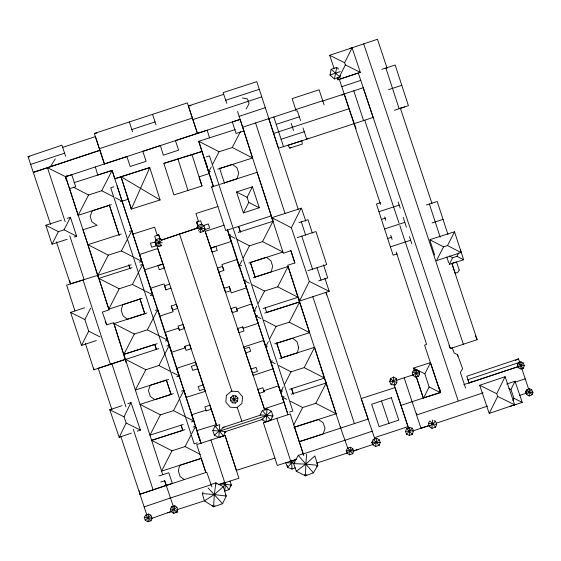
<?xml version="1.0" encoding="UTF-8"?>
<svg xmlns="http://www.w3.org/2000/svg" width="561" height="561" viewBox="0 0 561 561"><rect width="100%" height="100%" fill="white"/><g stroke="black" fill="none" stroke-linecap="round" stroke-linejoin="round"><path stroke-width="0.84" d="M432.573 419.979L431.949 428.352L435.617 427.124L436.619 424.467L435.56 421.262L434.067 420.617M529.226 395.968L529.5 388.661L531.702 389.586L532.95 392.707L532.08 394.72L529.226 395.968L526.646 394.607L525.482 391.592L526.835 389.664L529.5 388.661M306.818 474.725L305.521 475.833L305.801 464.094L314.84 455.925L317.828 465.321L313.396 472.846L305.521 475.833L296.313 471.268L293.648 463.638L298.27 455.378L303.662 453.653M409.565 427.454L409.292 435.385L406.522 434.214L405.519 431.388L406.683 428.401L409.565 427.454L412.279 428.211L413.219 430.105M291.811 460.434L291.685 462.951L295.521 459.08M223.292 486.646L226.223 496.071L222.556 503.708L213.594 506.8L214.33 494.543L223.292 486.646L215.817 482.846L210.319 484.732M266.103 421.83L267.029 408.983L271.398 411.178L272.948 415.883L270.697 420.28L266.103 421.83L261.65 419.656L266.517 415.406L262.324 410.498L260.444 414.144M393.647 377.034L390.519 378.633L393.373 381.115L397.041 382.658L395.274 384.881L391.171 384.692L393.373 381.129L393.647 377.034L396.417 378.5L396.915 381.824M274.904 458.12L236.384 470.349L225.052 435.441L218.832 437.503L219.267 431.051M214.351 435.196L219.26 431.044L219.758 424.628L215.059 426.15L212.829 430.525L214.351 435.196L218.832 437.503M199.169 231.7L200.55 232.401L201.175 224.281L198.215 225.234L196.75 228.271L162.192 239.877L155.944 245.143L154.997 242.184L156.407 239.414L159.394 238.432L162.192 239.877L160.018 238.79L158.714 234.821L154.668 236.181L156.323 241.202M225.634 482.397L224.758 491.127L229.049 489.55L231.356 484.992L229.947 481.022M156.077 243.509L155.944 245.143L158.742 246.581L161.729 245.606L156.407 239.414M158.742 246.581L159.394 238.432M313.396 472.846L305.836 464.129L306.608 454.291M230.459 400.533L230.704 397.567L232.99 395.638L235.95 395.912L237.878 398.198L237.605 401.157L235.354 403.057L232.359 402.812L230.459 400.533L237.878 398.198M173.658 513.322L174.829 505.742L176.89 507.263L177.627 509.465L177.08 512.158L173.658 513.322L170.965 511.611L170.369 509.22L171.568 506.751L174.829 505.742M351.109 447.545L352.841 448.835L353.626 450.897L352.785 453.723L349.552 454.866L350.534 447.117M148.665 514.058L147.852 521.744L151 520.741L152.031 518.294L150.867 515.194L148.665 514.058L145.622 515.145L144.261 517.34L145.243 520.194L147.852 521.744L149.044 520.755M418.85 372.742L419.046 371.193L416.655 369.86L414.158 370.218L412.335 372.195L412.854 374.993L415.322 377.034L418.366 376.627L419.614 374.152L419.046 371.193L416.052 373.282L412.335 372.195M375.604 446.549L376.129 442.37L379.383 439.894L380.225 442.587L379.355 445.168L375.604 446.549L372.7 444.705L371.859 442.313L373.268 439.431L376.669 438.267L379.383 439.894M376.669 438.267L376.136 442.356L373.268 439.431M416.655 369.86L416.045 373.275L414.158 370.218L415.785 370.541M415.322 377.034L416.045 373.289L419.614 374.152M338.634 69.066L336.733 67.397L331.137 69.298L329.994 75.062L334.426 78.947L340.022 77.067L340.345 75.419M334.426 78.947L336.733 67.397M391.171 384.692L389.572 381.459L390.519 378.633L390.708 380.365M409.292 435.385L412.279 434.382L413.527 430.743L405.519 431.388M519.745 362.834L520.945 361.817L520.86 369.18L523.28 368.423L524.311 365.569L523.385 363.072L520.945 361.817L519.065 362.455M140.531 188.384L131.309 209.092L160.102 199.968L149.78 167.585L114.816 178.777L112.13 170.439L97.705 175.06L95.363 166.933M140.566 188.3L149.78 167.585L114.816 178.777M140.432 430.063L126.162 423.05L124.03 416.802L131.001 402.616L140.432 430.063L137.165 431.171M119.177 437.278L126.162 423.05M512.901 400.463L513.946 398.331L510.931 389.474L515.019 381.214L522.249 402.405L510.005 406.353M489.262 413.366L497.635 396.396L496.716 393.696L505.082 376.726M520.229 368.815L518.336 367.714L517.354 364.86L518.441 362.665L523.28 368.423M337.904 79.816L345.359 64.901L344.622 62.727L352.084 47.811L360.309 72.341L337.904 79.816L337.077 77.362M299.483 301.075L309.307 281.384L291.383 227.752L301.096 208.285M84.627 307.779L70.588 312.379L81.513 345.443L88.694 331.172L84.858 319.56L90.587 308.178M243.425 212.921L248.747 202.409L247.078 197.332L252.408 186.792L259.28 207.738L243.418 212.928L236.546 192.009L252.408 186.792M440.476 392.707L429.137 386.957L424.845 373.843L430.504 362.679L440.476 392.707L423.282 397.98L416.192 376.571M423.604 397.882L429.137 386.957M67.222 218.313L70.441 217.303L64.052 229.828L58.414 231.665L52.012 244.196L45.841 225.256L61.415 220.2M142.059 298.347L108.813 309.174L119.191 288.782L132.396 284.476L138.237 273.004M138.995 271.524L142.796 264.294L140.173 265.136M200.55 232.401L203.51 231.427L204.926 228.657L203.973 225.69L201.175 224.281M449.291 264.329L452.671 257.702L456.92 256.328L463.652 259.757L460.343 249.617M456.92 256.328L458.639 252.962M111.38 204.632L78.14 215.319L88.568 194.983L101.73 190.747L113.168 196.623M101.73 190.747L112.13 170.439L73.989 182.69M127.319 239.477L121.435 250.928L108.308 255.143L97.88 275.444L109.058 309.903L102.347 312.056L106.779 324.819L113.595 322.673L162.704 474.585M128.09 237.976L131.856 230.641L129.367 231.405M157.129 343.69L123.862 354.377L134.317 334.026L147.396 329.819L158.854 335.702M147.396 329.819L153.279 318.368M153.672 317.603L157.76 309.637L155.236 310.296M170.376 371.396L158.924 365.513L145.797 369.727L135.369 390.028L168.616 379.397M158.924 365.513L164.808 354.061M165.2 353.297L169.345 345.225L179.282 375.975L176.799 376.775M184.962 416.521L173.51 410.638L160.383 414.852L149.955 435.154L183.209 424.523M239.056 266.131L242.079 260.241M243.208 258.032L249.477 245.809L262.541 241.602L272.948 221.3L271.293 215.887L257.134 172.311L219.863 184.359M173.51 410.638L179.394 399.18M180.165 397.686L183.938 390.337L193.868 421.094L191.385 421.893M190.992 435.126L185.109 446.577L171.989 450.792L161.568 471.135L201.364 458.351M255.781 310.843L254.119 311.376L256.742 306.187M258.249 303.256L264.526 291.047L277.681 286.825L298.024 297.274L309.595 332.673L274.694 343.858M191.764 433.625L195.551 426.262L201.182 443.723M277.681 286.825L288.095 266.545M268.326 341.579L265.683 346.719L267.352 346.214M269.834 338.641L276.11 326.425L289.238 322.21L299.665 301.909L264.778 313.066M283.256 386.978L280.619 392.111L282.295 391.634M284.764 384.047L291.033 371.838L304.195 367.616L324.538 378.065L326.207 383.03L315.787 403.31L302.667 407.531L293.747 424.894M304.195 367.616L314.609 347.336M208.664 172.003L211.294 166.876M212.801 163.952L219.071 151.743L232.261 147.515L240.417 131.646M212.829 430.525L225.704 431.556L223.453 435.925L219.274 431.051L224.162 426.83M436.816 259.967L443.576 246.826L447.496 245.571L461.058 252.548M447.496 245.571L454.536 231.896M235.95 395.912L232.359 402.812M214.919 505.671L213.594 506.8L204.435 500.826L202.29 493.575L203.11 492.074M246.097 108.974L249.07 103.75L247.52 98.939L242.422 97.958M349.819 447.341L347.68 448.015L346.27 450.462L347.056 453.148L349.552 454.866M296.313 471.268L305.843 464.108L317.828 465.321L316.53 466.429M50.329 166.743L55.35 158.854M431.949 428.352L429.396 426.612L428.338 423.352L429.908 420.932L435.617 427.124M282.204 390.091L280.633 392.167L270.697 361.382L272.351 360.856M531.702 389.586L526.646 394.607M412.279 428.211L406.522 434.214M150.867 515.194L145.243 520.194M230.157 486.107L231.356 484.992L219.87 483.863M523.385 363.072L518.336 367.714M435.56 421.262L429.396 426.612M223.313 486.471L225.249 484.753L223.061 482.502M271.706 416.963L272.948 415.883L266.538 415.399L270.697 420.28M224.456 432.636L225.704 431.556M266.538 415.392L271.398 411.178M389.572 381.459L393.366 381.122L396.417 378.5M203.51 231.427L200.866 228.376L203.973 225.69M198.398 230.466L200.852 228.376L198.215 225.234M265.76 410.049L267.029 408.983L262.324 410.498M372.932 443.52L371.859 442.313L373.058 441.297M294.96 462.537L293.648 463.638L305.815 464.129M170.965 511.611L176.89 507.263M66.212 180.144L65.595 176.715L66.962 175.656M347.056 453.148L352.841 448.835M526.548 392.84L525.482 391.592L526.821 390.617M308.129 138.181L306.713 139.198L278.515 148.216L256.812 81.661L223.124 92.607L226.798 103.315M372.7 444.705L376.129 442.37L380.225 442.587M204.435 500.826L214.344 494.55L226.223 496.071L225.185 494.753M198.903 132.452L197.43 133.385L104.437 163.973L95.363 136.618L62.657 147.375M423.001 427.173L421.514 428.106L428.948 425.631M289.764 148.111L302.288 144.086L301.881 140.804L287.968 145.362L289.764 148.111L291.187 147.248M300.451 141.66L301.881 140.804M198.945 132.515L197.43 133.385L187.346 102.901L94.332 133.469L104.437 163.973M341.93 95.223L344.202 93.968L339.342 79.325L358.304 73.021L450.392 348.535L452.292 347.911L454.2 353.072L457.566 354.678L462.594 368.745L460.364 372.497L465.56 388.016M412.854 374.993L416.038 373.289L418.366 376.627M519.823 362.687L518.525 358.886L466.773 376.27L469.059 383.009L471.415 381.859M515.384 360.421L518.525 358.886M287.421 465.623L287.505 467.334L291.671 462.972L285.717 462.657L287.505 467.334L291.965 469.073L295.254 467.846M151.624 518.399L172.171 511.225M146.989 515.468L139.97 494.255L172.325 483.414L168.819 472.741L158.903 475.959M340.366 71.556L329.994 75.062M206.21 156.933L209.477 155.825L292.856 411.017L289.56 412.047M169.583 284.097L164.611 285.78L165.944 289.834L170.944 288.172M131.386 433.134L119.163 437.285L109.767 409.796L122.053 405.638M120.741 436.241L139.97 494.255L166.189 485.37L164.576 480.391M144.156 506.899L170.453 497.986M50.595 224.435L28.05 156.638L61.955 145.201L65.644 156.365M127.789 403.703L131.064 402.595M479.676 385.295L505.131 376.704L514.668 404.797L489.213 413.38L479.676 385.295L496.716 393.696M506.597 384.061L515.019 381.214M349.987 48.491L377.483 39.256L387.118 68.302M85.321 343.227L93.869 369.783L158.7 348.605M519.696 362.308L467.937 379.699L468.631 381.753M344.98 440.315L372.224 431.199M353.339 451.016L373.051 444.417M334.16 68.659L329.672 55.287L352.084 47.811M347.813 448.365L340.723 428.239L287.674 265.276L294.841 262.941L290.879 250.683L283.298 253.242L242.661 127.193L296.082 109.718M161.168 240.185L198.671 227.675M111.955 409.719L98.217 368.282L125.44 359.264L145.797 369.727M469.059 383.009L518.392 366.557L463.842 384.608M303.817 455.588L299.244 441.689L323.15 434.025L325.022 428.239L323.206 422.833L318.452 419.523L294.518 427.152L299.244 441.689L368.107 419.088L326.081 292.358L326.369 294.974M483.112 392.84L417.061 414.831L416.528 413.24M514.486 382.392L525.222 378.815M412.749 430.967L429.2 425.49M436.374 423.155L487.544 406.108M519.731 395.386L526.337 393.184M30.624 164.422L64.585 153.174M247.85 101.45L261.699 96.85M239.14 116.351L265.199 107.691M341.789 86.689L360.758 80.384M273.6 133.441L292.667 127.2M171.238 306.026L176.322 304.335L177.676 308.389L172.599 310.072L171.238 306.026L173.167 311.699L159.885 316.102L150.537 288.284L164.015 283.908L165.944 289.834M81.513 345.443L96.352 340.534M242.633 326.916L237.633 328.571L238.993 332.617L243.986 330.962L242.633 326.916L243.123 328.297L258.116 323.325L251.707 303.873L236.707 309.041L237.359 311.018L232.338 312.652L230.978 308.606L236.006 306.972L237.359 311.018M244.344 348.865L249.343 347.203L250.697 351.256L245.676 352.911L243.747 347.014L263.656 340.471L273.081 368.829L253.228 375.428L245.676 352.911M251.083 369.019L256.075 367.364L257.408 371.41L252.408 373.065M451.801 263.326L477.123 339.678L450.392 348.535L449.017 345.324M222.703 427.601L261.04 414.916M218.643 431.416L266.58 415.554M225.164 431.732L263.193 419.151M395.954 380.526L413.134 374.839M394.067 384.811L400.982 405.393L440.701 392.265M240.157 119.423L232.338 121.947L236.055 133.49L243.881 130.965L240.157 119.423L197.43 133.385L188.384 105.973L223.727 94.346M99.388 148.679L192.374 118.062M192.893 119.612L248.306 101.303M203.292 225.585L208.32 223.93L209.653 228.004L204.625 229.631M156.757 245.55L151.736 247.212L150.404 243.158L155.593 242.05M218.804 272.12L223.832 270.465L221.932 264.54L236.896 259.568L246.545 287.821L231.328 292.877L229.267 286.65L224.239 288.312L217.479 268.074L222.472 266.412L223.832 270.465M436.458 260.655L461.261 252.478L454.494 231.777L429.747 239.708L443.576 246.826M184.744 346.333L189.765 344.678L191.098 348.725L186.07 350.387L184.744 346.333L185.256 347.855L171.617 352.259L165.236 332.371L178.686 328.108L179.366 330.17L184.387 328.543L183.033 324.496L178.005 326.123L179.366 330.17M197.752 368.717L192.725 370.379L191.371 366.333L196.42 364.671L205.305 391.347L186.21 397.356L176.785 368.261L195.579 362.175L196.42 364.671M206.231 410.911L204.87 406.858L209.926 405.203L216.308 424.628L196.939 430.575L191.806 414.712L205.985 410.203L206.231 410.911L211.252 409.25M197.234 442.853L194.197 443.863L110.727 187.781L113.771 186.799M303.277 453.954L344.973 440.238M374.439 437.692L408.071 426.612L395.028 387.602L361.13 398.548L374.965 439.277M316.46 463.197L347.224 453.05M353.044 451.128L358.03 449.48M131.849 129.542L155.06 121.933M65.132 221.623L47.475 167.697L99.9 150.306L33.267 172.395L47.475 167.697L65.595 176.715L126.877 156.582L130.194 166.498L146.112 161.337L142.824 151.344L160.376 145.579L163.335 155.173L178.629 150.117L175.397 140.636L207.205 130.208L209.491 137.838M65.595 176.715L71.731 174.702L75.7 186.687L69.557 188.692L65.595 176.715L98.932 278.466L119.191 288.782M295.738 109.584L322.715 100.735M322.631 101.029L363.219 87.747L373.163 117.438L306.713 139.198L303.01 127.971M232.338 228.446L225.704 230.585L211.581 187.037L213.32 186.469L198.734 141.288L235.269 129.563M224.379 182.907L237.142 178.721L238.748 173.076L236.98 167.725L232.499 164.408L219.674 168.538M224.021 225.199L205.221 231.37L212.177 252.099L217.177 250.465L215.845 246.391L210.845 248.053L231.062 241.532L227.198 229.484M380.498 202.689L376.452 204.015L381.445 219.421L393.128 255.22L397.174 253.895M324.833 278.151L329.237 291.327L299.378 301.103L299.069 298.501M259.203 393.415L264.175 391.781L263.817 390.694L278.572 385.807L284.034 402.321L264.336 408.815L257.843 389.39L262.843 387.735L264.175 391.781M160.741 482.074L164.696 480.777L173.552 507.158M276.194 124.367L299.336 116.821M293.515 130.587L292.477 127.242L349.068 108.743L356.074 128.532M281.061 139.268L304.244 131.716M378.941 211.7L399.201 205.102M381.445 219.421L385.498 218.096M150.306 295.668L152.795 294.855L139.591 254.54L157.739 248.488L164.261 268.074L159.261 269.729L157.929 265.683L162.9 264.021L144.591 269.862M384.587 228.951L404.839 222.345M432.096 222.948L443.029 219.393L447.973 234.554M387.721 238.488L391.767 237.17M390.428 246.854L410.659 240.255M204.52 389.011L199.52 390.645L198.159 386.592L203.187 384.965M165.768 485.623L206.771 472.25L211.918 486.976M169.997 498.147L211.132 484.732M225.746 100.258L259.287 89.353M52.012 244.196L67.131 239.302M74.164 237.03L76.619 236.237L70.427 217.275M426.262 205.024L437.194 201.49L443.029 219.393M255.129 277.092L271.265 271.847L272.625 266.279L270.963 260.872L266.398 257.289L250.374 262.506L255.129 277.092L250.248 262.099M307.877 270.675L326.684 264.596L315.948 231.56L297.148 237.64M296.341 459.305L277.295 465.455L263.382 422.699L290.254 414.004L303.333 454.326M305.801 464.094L298.27 455.378M167.683 512.754L171.806 511.415M176.75 509.809L204.779 500.7M381.894 69.298L395.168 65.006L408.422 105.699L400.344 108.315M388.521 89.641L401.795 85.356M394.355 110.251L404.705 106.906M120.412 201.722L128.21 199.288L131.309 209.092L121.008 176.715L140.509 188.321M211.581 187.037L218.208 184.892M233.993 227.913L271.293 215.887M298.929 222.654L308.017 219.716L312.316 232.997M241.553 265.367L239.07 266.173L229.105 235.368L230.76 234.835M248.846 263.025L282.919 252.043L262.541 241.602M126.162 362.679L113.946 323.571L146.975 312.954M318.655 280.872L327.743 277.933L323.487 264.869M123.862 354.377L154.78 344.433L156.351 349.349M266.699 312.463L299.651 301.867M414.32 370.583L413.506 368.093L430.483 362.609M218.608 484.781L238.937 478.224L225.052 435.441L196.75 444.564L205.824 472.544L201.231 458.393L179.632 465.427L178.328 470.861L180.039 476.429L184.253 479.613M512.291 405.617L516.022 404.411M210.333 171.512L208.671 172.045L198.734 141.288L219.071 151.743M217.71 169.149L252.604 157.971L243.909 131.057M209.162 173.615L199.085 176.848L201.988 186.007L173.931 194.912L163.875 163.377L202.044 151.449L163.875 163.377M121.211 234.021L87.951 244.68L82.979 229.772L97.053 225.284L91.864 221.805L90.181 216.35L92.327 210.782L109.409 205.291L119.03 234.715M291.383 227.752L271.833 217.682L301.446 208.173L305.78 221.139M131.127 264.813L70.398 283.908L56.373 241.784M139.31 262.19L141.793 261.391L131.849 230.613M238.208 232.443L272.976 221.293M132.031 267.744L98.897 278.368L108.813 309.174M254.119 311.376L244.182 280.598L245.837 280.065M253.221 277.688L288.081 266.496L298.024 297.274L263.13 308.48M165.278 341.074L167.76 340.275L157.711 309.497M265.697 346.74L255.753 315.962L257.408 315.429M166.855 345.99L169.338 345.197M279.736 358.479L314.595 347.287L324.538 378.065L289.644 389.271M173.3 393.703L140.026 404.39L160.383 414.852M181.441 391.087L183.924 390.288M288.024 414.782L282.323 397.083L283.978 396.55M291.341 394.18L326.193 382.981M171.989 450.792L151.624 440.329L182.788 430.329L181.098 425.196M151.624 440.329L184.892 429.67M193.068 427.054L195.551 426.255M263.382 422.699L265.423 422.047M293.873 427.335L336.137 413.759L326.453 383.794M449.228 264.35L463.652 259.757M217.913 206.539L195.936 213.524L198.517 221.511L196.609 222.163L197.991 226.307M94.332 133.469L96.913 133.062M188.384 105.973L190.992 105.664M353.626 450.897L346.27 450.462L347.21 451.717M371.859 442.313L376.122 442.363L379.355 445.168M200.852 228.369L196.75 228.271L197.893 225.936L196.609 222.163L200.663 220.803L202.107 225.087M524.311 365.569L517.354 364.86M170.369 509.22L174.113 509.444L177.08 512.158L176.988 509.711M200.866 228.369L204.926 228.657M154.997 242.184L162.332 242.773M160.081 245.473L161.729 245.606M260.073 414.874L266.517 415.399M202.29 493.575L214.351 494.571L215.817 482.846L216.862 484.164M175.551 512.018L177.08 512.158M436.619 424.467L428.338 423.352M28.05 156.638L29.789 156.842M144.261 517.34L152.031 518.294L151.07 517.081M525.482 391.592L532.95 392.707L531.961 391.55M294.027 463.379L291.692 462.965L291.965 469.073M508.799 388.429L510.931 389.474M513.946 398.331L522.249 402.405M109.767 409.796L124.03 416.802M497.635 396.396L514.668 404.797M329.672 55.287L344.622 62.727M345.359 64.901L360.309 72.341M309.307 281.384L329.237 291.327M70.588 312.379L84.858 319.56M88.694 331.172L100.096 336.916M236.553 192.002L247.078 197.332M248.747 202.409L259.28 207.738M413.506 368.093L424.845 373.843M449.305 255.991L452.671 257.702M64.052 229.828L76.619 236.237M45.841 225.256L58.414 231.665M132.396 284.476L143.868 290.317M145.376 291.082L152.795 294.855M229.105 235.368L235.031 238.404M237.254 239.54L249.477 245.809M232.261 147.515L252.604 157.971M115.412 197.774L122.074 201.189L132.964 234.084L154.591 227.184L157.304 235.311L158.714 234.821L160.158 239.126M73.407 187.199L88.568 194.983M244.182 280.598L249.357 283.256M252.317 284.778L264.526 291.047M289.238 322.21L309.595 332.673M255.753 315.962L260.935 318.627M263.894 320.149L276.11 326.425M121.435 250.928L132.887 256.812M134.388 257.583L141.793 261.391M108.308 255.143L87.951 244.68L98.098 277.19M270.697 361.382L275.128 363.668M278.831 365.569L291.033 371.838M315.787 403.31L336.137 413.759M282.323 397.083L286.762 399.362M290.458 401.262L302.667 407.531M159.619 336.095L167.76 340.275M113.946 323.571L134.317 334.026M171.876 372.167L179.282 375.975M186.462 417.293L193.868 421.094M185.109 446.577L200.284 454.375M230.704 397.567L237.605 401.157M140.587 188.363L160.102 199.968M331.137 69.298L340.022 77.067M532.08 394.72L526.835 389.664M304.335 474.613L305.521 475.833M406.683 428.401L412.279 434.382M151 520.741L145.622 515.145M352.785 453.723L347.68 448.015M171.568 506.751L174.12 509.437M208.089 487.895L222.556 503.708M289.925 461.072L291.671 462.951M215.059 426.15L219.26 431.03M212.458 505.482L213.594 506.8M225.27 484.753L229.049 489.55M271.833 217.682L273.13 219.933M105.138 321.734L106.779 324.819M393.38 381.129L395.274 384.881M475.37 335.667L477.123 339.678M197.093 432.769L200.522 441.766L117.074 185.733M207.409 166.687L204.029 157.669L213.531 186.75M381.487 400.996L388.955 423.366M521.681 368.205L528.63 389.053M400.33 108.14L431.984 203.573M363.738 43.877L463.358 344.244M364.734 120.201L399.018 223.145M399.853 225.634L458.092 400.519M440.371 392.595L424.586 345.197L426.598 344.356L396.192 251.931M412.139 401.683L420.974 428.225M204.562 229.386L264.729 410.014M179.52 234.063L231.938 391.438M237.177 407.174L241.868 421.262M156.056 243.446L216.805 425.876M324.069 104.837L319.104 89.781L292.127 98.638L296.285 111.232M404.172 377.805L412.083 401.704M400.982 405.393L408.66 428.639M291.173 123.308L292.477 127.242M152.55 114.339L156.07 124.97M353.781 90.833L363.584 120.573M380.582 204.477L344.202 93.968L349.068 108.743M384.685 216.967L385.786 220.298M390.715 235.283L392.083 239.442M297.393 110.917L300.556 120.524M283.515 146.723L273.789 116.947M229.267 286.65L230.599 290.703L225.571 292.358L224.239 288.312M129.353 121.947L132.599 131.821M446.851 257.064L448.723 262.8M403.226 217.444L406.445 227.254M416.22 376.396L423.282 397.98M312.828 296.699L354.419 423.66M219.54 168.118L224.435 183.082M238.565 226.335L240.466 232.156M265.192 307.842L266.826 312.828M276.608 342.771L281.769 358.57M291.552 388.514L293.459 394.334M227.647 229.954L287.372 412.728M111.884 363.773L125.98 406.9M133.301 429.291L153.09 489.823M69.746 235.725L84.15 279.701M385.877 68.007L399.13 108.708M429.382 204.015L440.189 237.177M398.198 202.016L400.203 208.187M268.684 118.497L298.214 209.232M317.014 267.681L321.06 280.093M301.783 236.139L312.519 269.175M255.55 122.887L285.023 213.453M290.843 250.627L294.876 263.011M237.555 111.478L242.661 127.193M238.586 226.427L240.325 231.777M276.818 418.352L290.696 461.128M210.901 440.006L224.786 482.79M109.262 204.8L119.29 235.571M128.778 264.673L130.131 268.831M139.892 298.768L144.773 313.732M154.801 344.503L156.428 349.489M166.456 380.26L171.063 394.397M181.091 425.161L182.718 430.154M301.334 221.875L305.633 235.157M291.587 388.633L293.186 393.577M112.13 170.439L122.074 201.189M110.363 364.264L83.063 280.023L66.626 285.128L74.908 310.857M409.502 236.672L411.809 243.846M235.354 403.057L232.99 395.638M69.298 187.865L78.14 215.319M430.007 240.515L434.649 255.017M191.939 154.492L201.988 186.007M121.008 176.715L128.21 199.288M177.914 158.931L187.963 190.46M129.051 265.493L129.977 268.396M439.368 387.602L440.595 391.76M139.24 490.84L139.97 494.255M69.725 280.493L70.398 283.908M457.566 354.678L457.832 356.375M93.666 368.051L93.869 369.783M340.541 426.5L340.723 428.239M226.385 395.4L225.845 402.055L230.164 407.16L236.819 407.728L241.952 403.436L242.52 396.753L238.201 391.648L231.518 391.08L226.385 395.4M298.676 347.476L297.4 352.883L281.531 357.911L276.748 343.241L292.59 338.269L296.965 341.607L298.676 347.476M122.698 304.721L121.204 310.317L123.076 315.857L127.452 319.251L144.752 313.711L140.026 299.125L122.698 304.721M150.103 385.372L148.448 390.589L150.271 396.403L154.78 399.663L171.077 394.418L166.407 380.106L150.103 385.372M459.249 270.03L457.755 272.394L455.146 273.235L451.97 263.425L456.451 261.987L459.249 270.03M391.333 397.707L371.641 404.278L379.11 426.641L398.808 420.091L391.333 397.707"/></g></svg>
